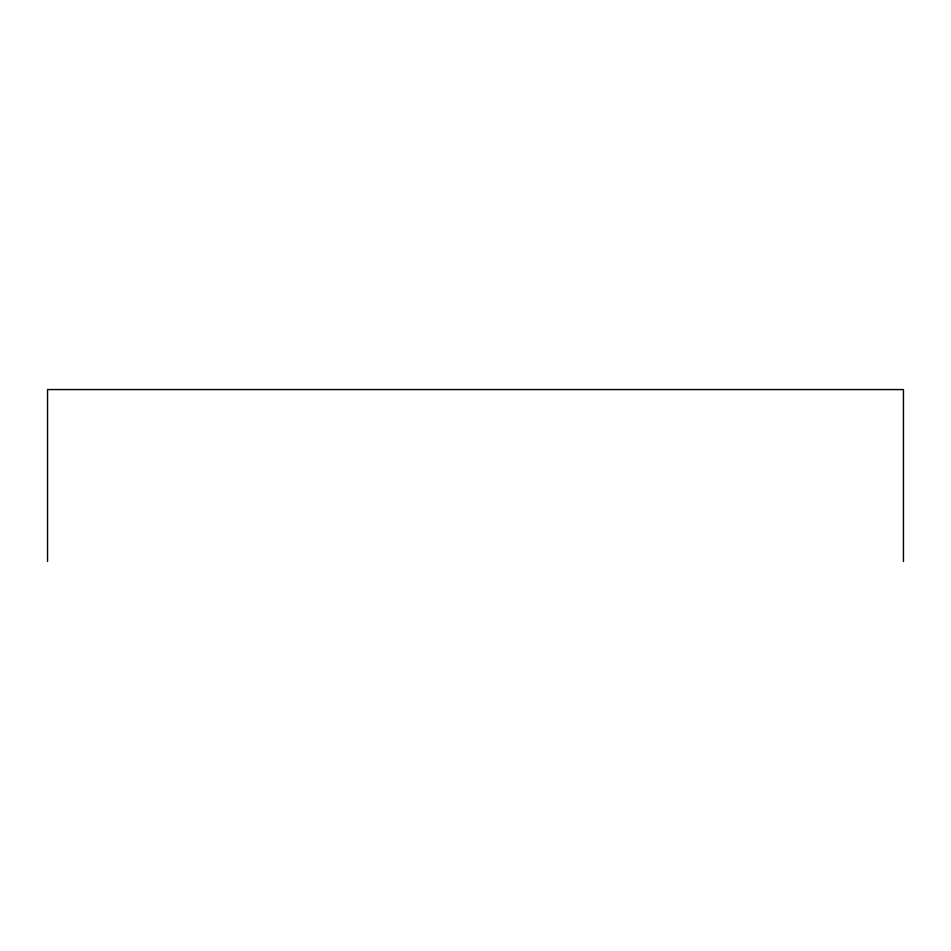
<?xml version="1.0" encoding="UTF-8"?>
<svg xmlns="http://www.w3.org/2000/svg" width="951" height="951" viewBox="0 0 951 951"><rect width="100%" height="100%" fill="white"/><g stroke="black" fill="none" stroke-linecap="round" stroke-linejoin="round"><path stroke-width="1.43" d="M903.45 561.435L903.45 389.565L47.55 389.565L47.55 561.435"/></g></svg>
